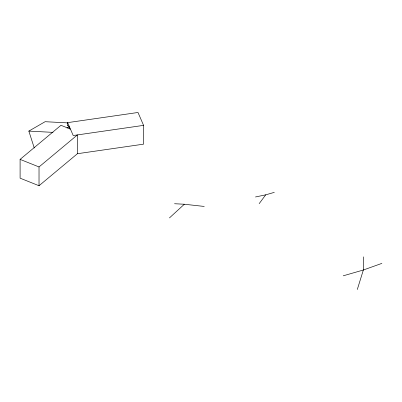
<?xml version="1.0" encoding="UTF-8"?>
<svg xmlns="http://www.w3.org/2000/svg" width="402" height="402" viewBox="0 0 402 402"><rect width="100%" height="100%" fill="white"/><g stroke="black" fill="none" stroke-linecap="round" stroke-linejoin="round"><path stroke-width="0.6" d="M357.298 289.52L363.348 270.008L363.348 256.843M259.154 203.678L265.707 194.844L274.33 192.362M169.433 217.929L184.342 204.241L204.271 206.447M69.335 128.997L69.084 126.811L67.642 125.374L67.642 122.635L138.002 112.48L143.579 125.369L143.579 144.162L77.425 153.71L39.024 185.734L20.1 178.171L20.1 159.383L60.968 125.298L70.43 129.082M39.024 185.734L39.024 166.946L77.425 134.916L77.425 153.71M34.27 148.011L28.843 131.097L45.119 121.7L67.692 122.886M66.978 128.027L69.084 126.811M381.9 263.375L363.348 270.008L343.207 275.822M67.642 125.374L68.033 125.238M255.456 196.97L265.707 194.844M143.579 125.369L73.219 135.524L67.642 122.635M28.843 131.097L53.024 132.369M174.513 203.729L184.342 204.241M20.1 159.383L39.024 166.946"/></g></svg>
